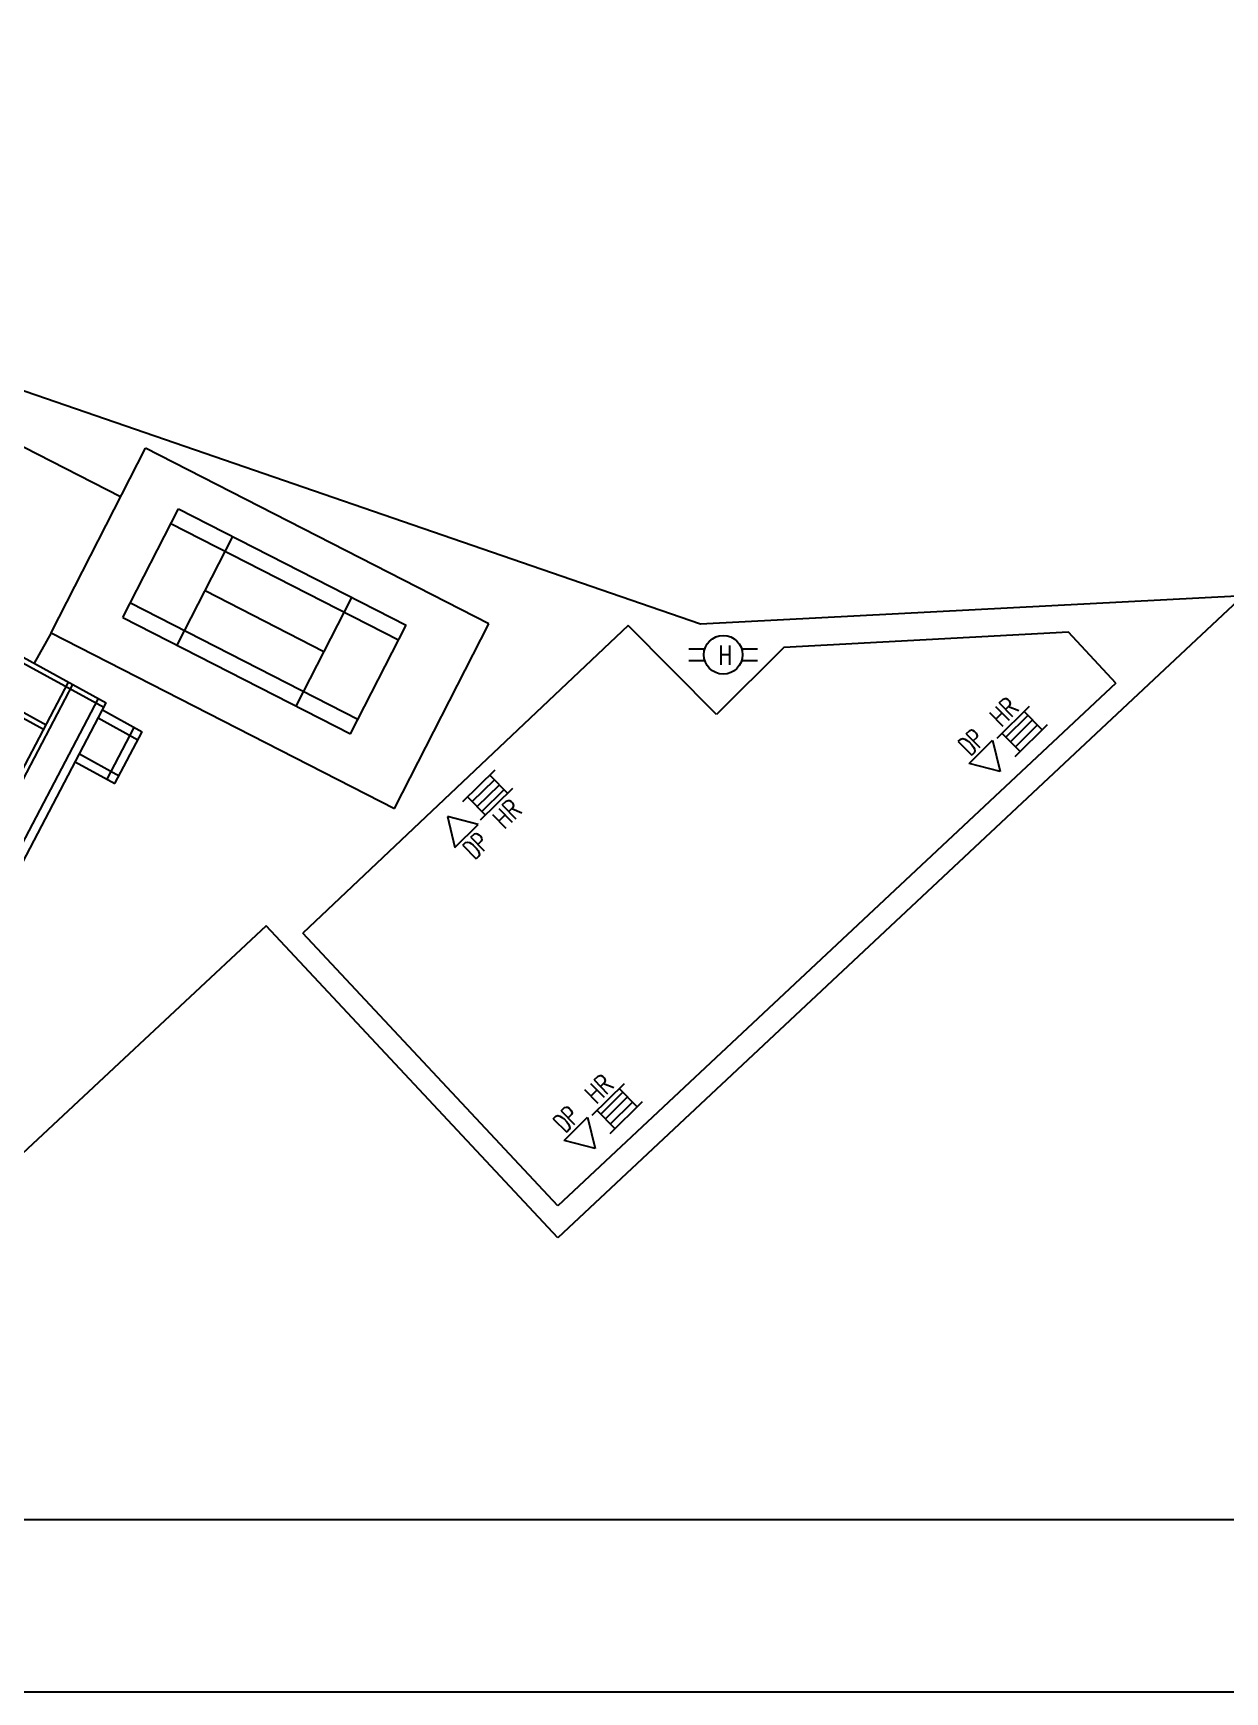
# Model space of a CAD drawing. Extents: x -2888 to 8486, y -2377 to 1555.
# Drawn here: x 7180.6 to 7319, y 369.4 to 562 of the extents above; entities that cross this region are included whole.
import ezdxf

# ---------------------------------------------------------------- set-up
doc = ezdxf.new("R2010")
doc.units = 0
doc.layers.get('0').update_dxf_attribs({"linetype": 'CONTINUOUS'})
for name, color, linetype in [('FAPOINT', 1, 'CONTINUOUS'), ('MIMIC_SIZE', 7, 'CONTINUOUS'), ('TEXT', 8, 'CONTINUOUS')]:
    doc.layers.add(name, color=color, linetype=linetype)
doc.styles.add('BADAI', font='romans.shx', dxfattribs={"width": 0.65})
doc.styles.add('PLOT02__REVB$0$NARROW', font='SIMPLEX', dxfattribs={"width": 0.75})

# ---------------------------------------------------------------- blocks, each defined once
blk = doc.blocks.new('D-433-1_MIMIC_SIZE_900_X_1')
at = {"layer": 'MIMIC_SIZE'}
for points in [[(3.62, 53.07), (868.62, 53.07), (868.62, 478.07), (3.62, 478.07)], [(23.62, 73.07), (848.62, 73.07), (848.62, 458.07), (23.62, 458.07)]]:
    blk.add_lwpolyline(points, close=True, dxfattribs=at)

msp = doc.modelspace()

# ---------------------------------------------------------------- linework, layer by layer
at = {"color": 1}
for p, q in [((7289.324, 477.188), (7292.034, 479.877)), ((7292.034, 479.877), (7292.911, 476.265)), ((7292.911, 476.265), (7289.324, 477.188)), ((7228.704, 471.033), (7229.552, 467.428)), ((7232.297, 470.082), (7228.704, 471.033)), ((7229.552, 467.428), (7232.297, 470.082)), ((7242.267, 433.403), (7244.977, 436.092)), ((7244.977, 436.092), (7245.854, 432.481)), ((7245.854, 432.481), (7242.267, 433.403))]:
    msp.add_line(p, q, dxfattribs=at)
at = {"color": 1, "linetype": 'BYBLOCK'}
msp.add_circle((7260.75, 489.803), 2.25, dxfattribs=at)
at = {"layer": 'FAPOINT', "color": 1, "linetype": 'BYBLOCK'}
for p, q in [((7292.595, 480.12), (7296.338, 483.814)), ((7293.58, 480.236), (7296.161, 482.783)), ((7294.119, 479.691), (7296.699, 482.237)), ((7294.682, 478.006), (7298.424, 481.699)), ((7294.701, 479.101), (7297.281, 481.648)), ((7297.819, 481.102), (7295.733, 483.216)), ((7295.239, 478.556), (7293.152, 480.67)), ((7230.481, 472.767), (7234.25, 476.433)), ((7233.641, 475.84), (7235.712, 473.711)), ((7231.576, 472.764), (7234.175, 475.291)), ((7232.154, 472.17), (7234.753, 474.697)), ((7232.552, 470.638), (7236.321, 474.304)), ((7232.688, 471.62), (7235.287, 474.148)), ((7231.042, 473.313), (7233.113, 471.183)), ((7245.538, 436.336), (7249.28, 440.029)), ((7250.761, 437.318), (7248.675, 439.432)), ((7246.523, 436.452), (7249.103, 438.998)), ((7247.061, 435.907), (7249.641, 438.453)), ((7247.624, 434.222), (7251.367, 437.915)), ((7247.643, 435.317), (7250.223, 437.863)), ((7248.181, 434.772), (7246.095, 436.886))]:
    msp.add_line(p, q, dxfattribs=at)
at = {"layer": 'MIMIC_SIZE', "color": 0}
for p, q in [((7190.723, 508.132), (7150.827, 528.534)), ((7159.336, 527.409), (7258.122, 493.381)), ((7182.654, 492.354), (7193.613, 513.784)), ((7233.509, 493.382), (7193.613, 513.784)), ((7191.004, 494.126), (7197.467, 506.764)), ((7197.467, 506.764), (7223.904, 493.244)), ((7196.591, 505.052), (7223.029, 491.532)), ((7197.312, 490.9), (7203.775, 503.538)), ((7214.365, 490.151), (7200.544, 497.219)), ((7191.879, 495.838), (7218.317, 482.318)), ((7211.133, 483.832), (7217.596, 496.47)), ((7321.215, 496.676), (7241.518, 422.109)), ((7258.122, 493.381), (7321.215, 496.676)), ((7191.004, 494.126), (7217.441, 480.606)), ((7249.716, 493.196), (7211.919, 457.465)), ((7217.441, 480.606), (7223.904, 493.244)), ((7222.55, 471.952), (7233.509, 493.382)), ((7259.961, 482.873), (7249.716, 493.196)), ((7182.654, 492.354), (7180.711, 488.813)), ((7182.654, 492.354), (7222.55, 471.952)), ((7300.853, 492.413), (7267.798, 490.651)), ((7306.375, 486.511), (7300.853, 492.413)), ((7177.86, 490.377), (7189.065, 484.228)), ((7178.105, 489.566), (7188.79, 483.702)), ((7267.798, 490.651), (7259.961, 482.873)), ((7169.195, 457.12), (7184.667, 486.628)), ((7169.72, 456.844), (7185.193, 486.353)), ((7306.375, 486.511), (7241.518, 425.828)), ((7173.286, 456.368), (7188.155, 484.727)), ((7174.205, 455.886), (7189.065, 484.228)), ((7178.012, 483.898), (7182.078, 481.666)), ((7177.736, 483.372), (7181.793, 481.146)), ((7188.127, 482.481), (7192.757, 479.941)), ((7188.627, 483.391), (7193.239, 480.86)), ((7189.173, 475.339), (7192.329, 481.359)), ((7190.083, 474.84), (7193.239, 480.86)), ((7185.97, 478.281), (7190.565, 475.759)), ((7185.47, 477.371), (7190.083, 474.84)), ((7207.631, 458.328), (7177.555, 430.235)), ((7241.518, 422.109), (7207.631, 458.328)), ((7241.518, 425.828), (7211.919, 457.465))]:
    msp.add_line(p, q, dxfattribs=at)
at = {"layer": 'MIMIC_SIZE', "color": 1}
for p, q in [((7256.76, 490.486), (7258.607, 490.486)), ((7262.896, 490.48), (7264.743, 490.48)), ((7256.757, 489.126), (7258.604, 489.126)), ((7262.894, 489.12), (7264.741, 489.12))]:
    msp.add_line(p, q, dxfattribs=at)

# ---------------------------------------------------------------- block references
msp.add_blockref('D-433-1_MIMIC_SIZE_900_X_1', (6631.73, 316.311), dxfattribs=at)

# ---------------------------------------------------------------- texts
at = {"color": 1, "linetype": 'BYBLOCK', "style": 'PLOT02__REVB$0$NARROW', "width": 0.75}
msp.add_text('H', height=2.255, dxfattribs=at).set_placement((7260.192, 488.633))
for rotation, p in [(44.62149, (7293.043, 481.302)), (44.20015, (7235.303, 469.457)), (44.62149, (7245.986, 437.518))]:
    msp.add_text('HR', height=2.2387, rotation=rotation, dxfattribs=at).set_placement(p)
at = {"layer": 'TEXT', "color": 1, "style": 'BADAI', "width": 0.65}
for rotation, p in [(44.62149, (7289.446, 477.965)), (44.20015, (7231.877, 465.945)), (44.62149, (7242.388, 434.181))]:
    msp.add_text('DP', height=2.2157, rotation=rotation, dxfattribs=at).set_placement(p)

doc.saveas('drawing.dxf')
